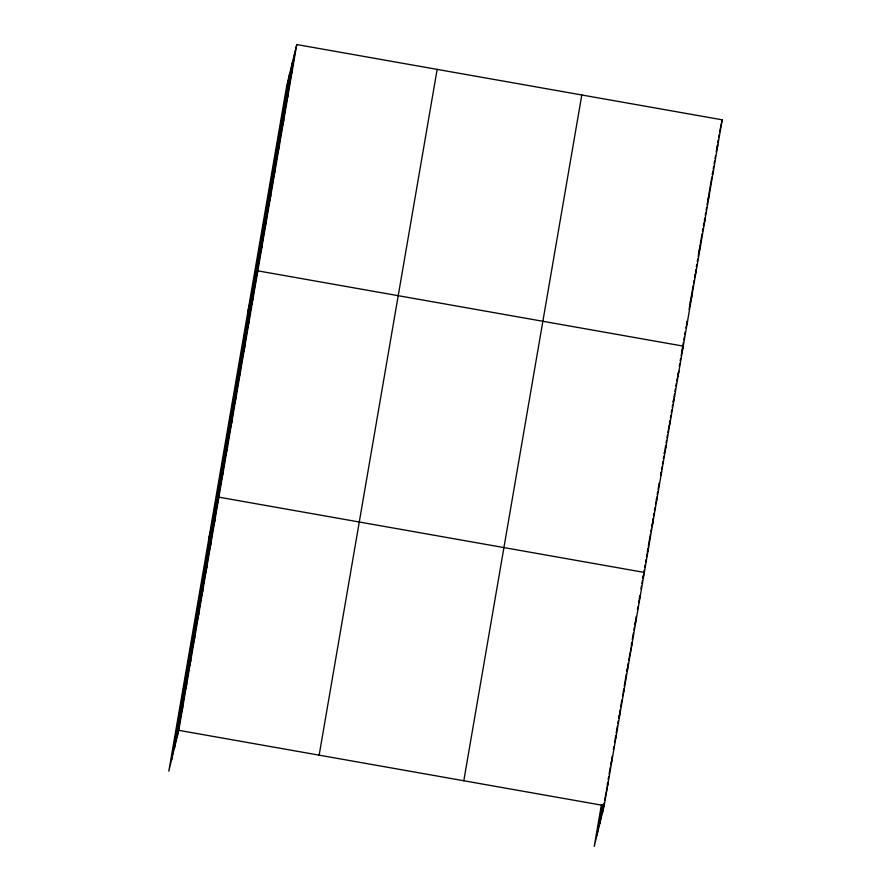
<?xml version="1.0" encoding="UTF-8"?>
<svg xmlns="http://www.w3.org/2000/svg" width="891" height="891" viewBox="0 0 891 891"><rect width="100%" height="100%" fill="white"/><g stroke="black" fill="none" stroke-linecap="round" stroke-linejoin="round"><path stroke-width="1.34" d="M171.54 759.99L289.542 74.209M174.358 748.451L292.348 62.671M177.086 737.247L295.077 51.478M296.77 44.55L286.802 85.402L168.811 771.183L178.768 730.33L296.77 44.55L722.189 119.817L604.198 805.598L594.23 846.45L601.314 805.308M319.156 755.167L437.158 69.387M463.799 780.761L581.801 94.981M596.959 835.257L602.149 805.074M599.777 823.718L603.084 804.506M602.505 812.514L604.154 802.914M604.633 800.174L608.208 782.276M607.228 785.082L607.695 782.343M608.174 779.592L608.642 776.852M609.11 774.112L610.29 767.251M610.769 764.511L611.237 761.772M611.705 759.021L612.184 756.281M613.364 749.42L613.832 746.68M615.247 738.45L615.726 735.71M616.193 732.959L617.374 726.109M617.842 723.358L618.321 720.619M618.788 717.879L619.256 715.139M619.735 712.388L620.203 709.648M620.682 706.908L621.851 700.048M623.277 691.817L623.745 689.077M624.212 686.326L626.34 673.986M626.807 671.246L627.286 668.506M627.754 665.755L628.233 663.015M628.701 660.276L632.276 642.378M631.296 645.184L631.764 642.444M632.242 639.693L633.423 632.844M633.891 630.093L634.359 627.353M634.837 624.613L635.305 621.862M635.784 619.122L636.252 616.383M637.433 609.522L637.9 606.782M639.315 598.552L639.794 595.812M640.974 588.951L641.442 586.211M641.921 583.46L642.389 580.72M642.857 578.025L643.302 575.374M643.759 572.735L644.215 570.084M644.672 567.433L645.129 564.794M645.585 562.143L646.042 559.492M646.498 556.853L646.955 554.202M647.401 551.562L647.857 548.912M648.314 546.261L650.363 534.355M650.82 531.704L651.276 529.054M651.733 526.414L652.19 523.763M652.646 521.124L653.103 518.473M653.548 515.822L654.005 513.183M654.462 510.532L654.918 507.881M656.288 499.94L656.745 497.301M657.202 494.65L657.647 491.999M658.104 489.359L659.251 482.744M660.61 474.803L661.066 472.152M661.523 469.501L661.98 466.862M662.436 464.211L662.893 461.56M663.35 458.921L663.795 456.27M664.708 450.98L664.252 453.619L665.945 446.703M665.165 448.329L665.622 445.678M666.078 443.039L666.535 440.388M666.991 437.737L667.448 435.098M667.894 432.447L668.35 429.796M669.041 425.831L668.584 428.482L670.266 421.554M669.497 423.18L669.954 420.541M670.4 417.89L670.856 415.239M671.313 412.6L671.769 409.949M672.226 407.298L672.683 404.659M673.139 402.008L673.596 399.357M674.053 396.718L674.498 394.067M674.955 391.416L675.411 388.777M675.868 386.126L676.325 383.486M676.781 380.836L677.238 378.185M677.695 375.545L678.151 372.895M679.287 366.279L679.744 363.628M680.201 360.978L680.646 358.338M681.103 355.687L683.252 346.12L257.833 270.853L247.865 311.716M682.016 350.397L683.386 342.456M683.842 339.805L684.299 337.166M684.745 334.515L685.201 331.864M686.571 323.923L687.028 321.283M689.077 309.366L693.176 285.543M693.632 282.904L694.089 280.253M694.991 274.963L694.546 277.602L696.227 270.686M695.448 272.312L695.904 269.661M696.361 267.022L696.818 264.371M697.274 261.72L697.731 259.081M698.188 256.43L698.644 253.779M699.09 251.139L702.052 233.932M702.509 231.281L702.966 228.642M703.422 225.991L703.879 223.34M704.336 220.701L704.792 218.05M705.249 215.399L705.694 212.76M706.151 210.109L706.608 207.469M707.064 204.819L707.521 202.168M707.977 199.528L708.434 196.878M708.891 194.227L711.842 177.031M712.299 174.38L712.755 171.729M713.212 169.09L713.669 166.439M714.125 163.788L714.582 161.148M715.039 158.498L715.495 155.847M716.854 147.906L717.311 145.266M717.767 142.616L718.224 139.965M718.681 137.325L719.137 134.675M719.594 132.024L722.189 119.817M290.756 76.615L292.437 69.698M286.423 101.763L288.116 94.836M282.102 126.912L283.784 119.984M277.769 152.049L279.462 145.133M273.448 177.198L275.13 170.281M269.127 202.346L270.808 195.419M264.794 227.495L266.487 220.567M260.473 252.632L262.154 245.716M251.819 302.929L253.501 296.001M247.486 328.066L249.179 321.15M243.165 353.215L244.847 346.298M238.833 378.363L240.525 371.436M234.511 403.5L236.193 396.584M230.179 428.649L231.872 421.733M225.857 453.797L227.539 446.87M221.525 478.946L223.218 472.018M208.928 538.019L218.896 497.167L644.316 572.423L642.901 578.192M213.194 527.405L214.876 520.478M209.185 550.716L210.866 543.8M205.164 574.038L206.857 567.11M201.154 597.349L202.847 590.432M197.145 620.671L198.827 613.743M193.135 643.981L194.817 637.065M189.126 667.303L190.808 660.376M185.105 690.614L186.798 683.698M181.096 713.936L182.789 707.008M716.175 151.882L717.856 144.955M712.41 174.714L713.535 170.103M707.799 201.021L709.203 195.252M703.478 226.158L704.881 220.389M698.867 252.465L700.56 245.537M690.213 302.751L691.906 295.834M685.892 327.899L687.574 320.972M677.516 377.038L678.92 371.269M673.195 402.175L674.598 396.406M660.777 475.304L661.612 471.851M655.598 503.916L657.291 496.989M651.833 526.748L652.969 522.137M647.234 553.055L648.637 547.286M638.613 602.661L640.295 595.745M634.882 624.825L636.285 619.056M626.852 671.458L628.266 665.688M622.564 695.927L624.257 689.01M618.833 718.09L620.236 712.321M614.545 742.559L616.227 735.643M610.814 764.723L612.217 758.954M178.768 730.33L604.198 805.598"/></g></svg>
